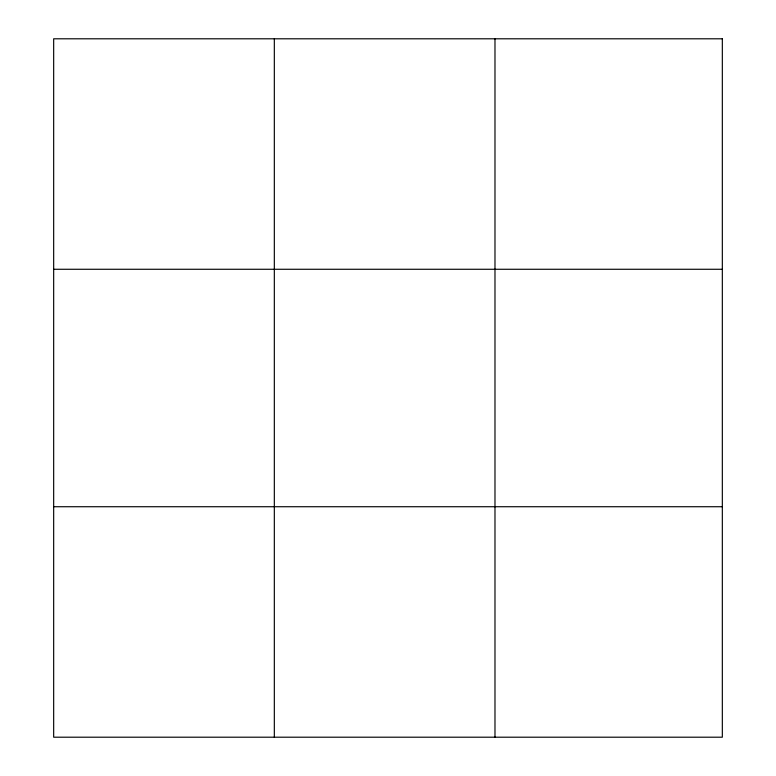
<?xml version="1.0" encoding="UTF-8"?>
<svg xmlns="http://www.w3.org/2000/svg" width="776" height="776" viewBox="0 0 776 776"><rect width="100%" height="100%" fill="white"/><g stroke="black" fill="none" stroke-linecap="round" stroke-linejoin="round"><path stroke-width="1.16" d="M274.326 38.8L274.326 737.2M494.981 38.8L494.981 737.2M53.67 269.272L722.33 269.272M53.67 506.728L722.33 506.728M722.33 38.8L722.33 737.2L53.67 737.2L53.67 38.8L722.33 38.8"/></g></svg>
